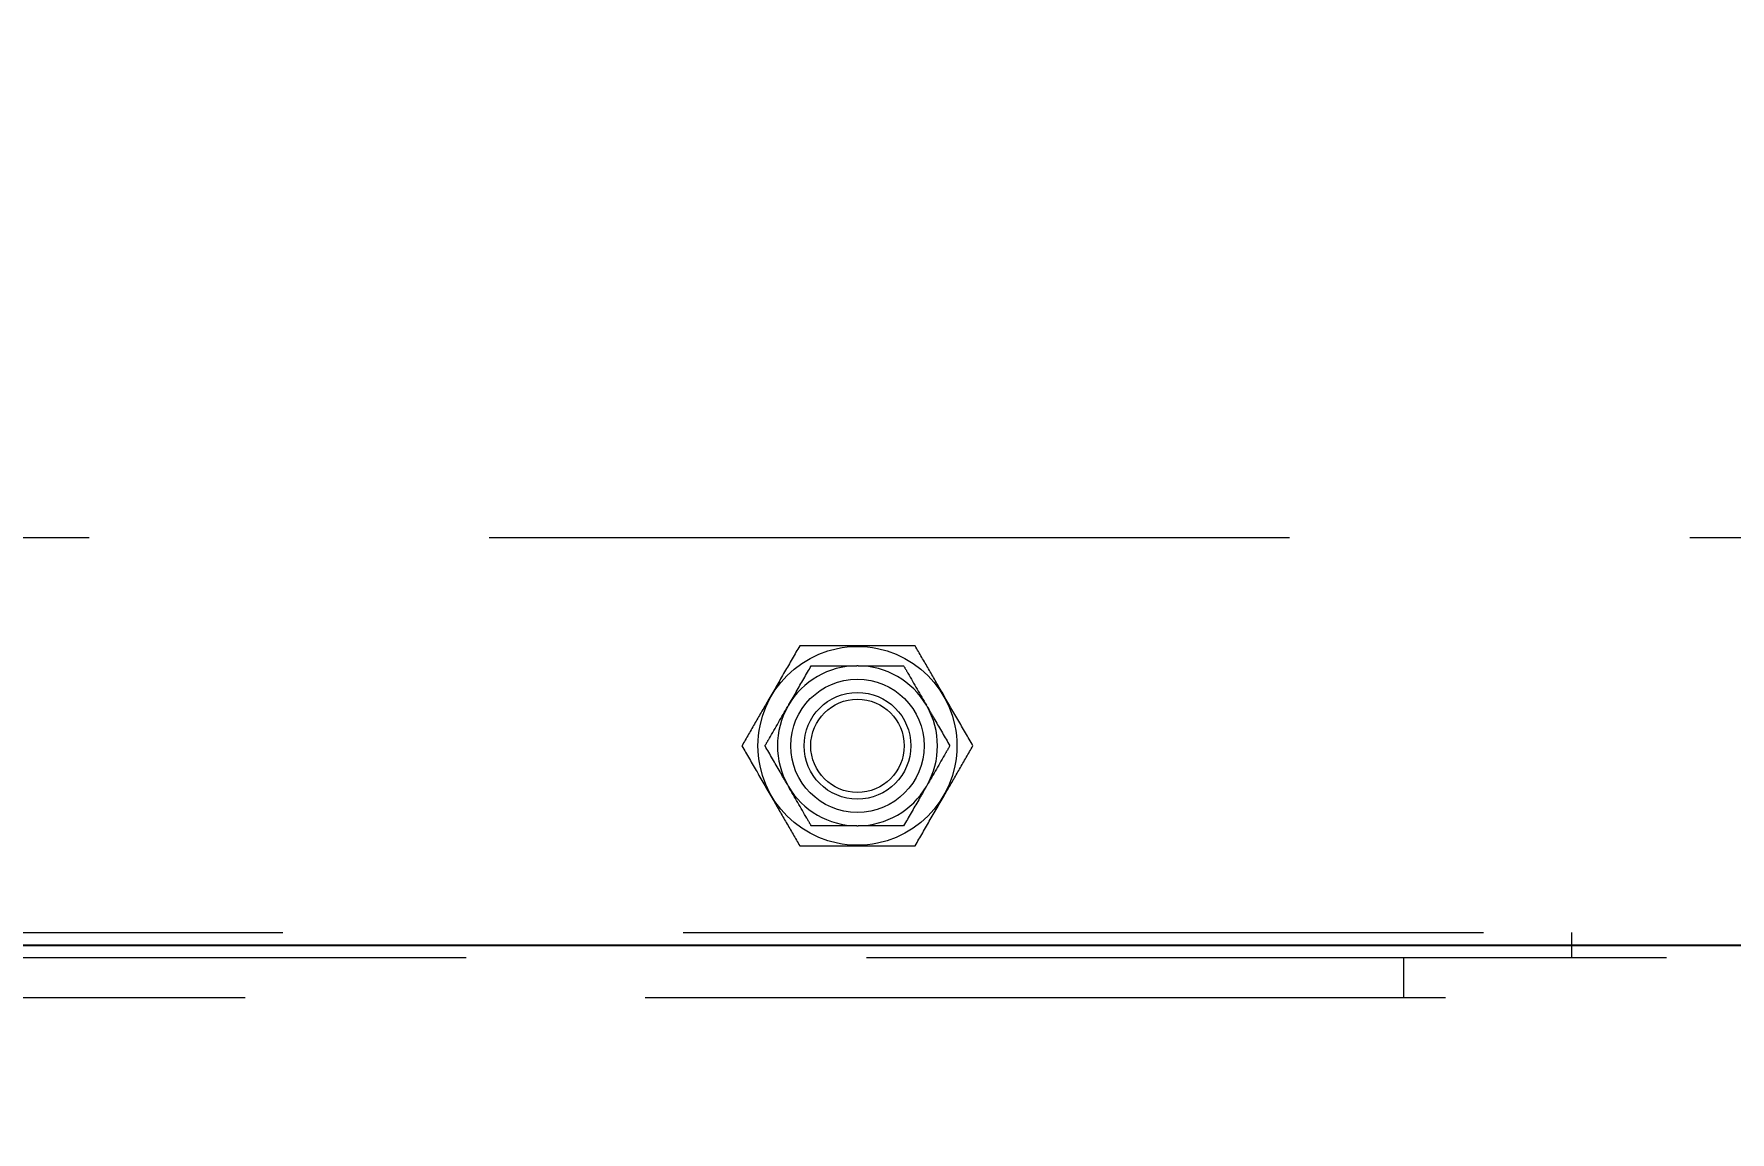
# Model space of a CAD drawing. Header units: millimetres. Extents: x 1293 to 41893, y 1011 to 26911.
# Drawn here: x 12004.4 to 12139, y 6409 to 6496.1 of the extents above; entities that cross this region are included whole.
import ezdxf

# ---------------------------------------------------------------- set-up
doc = ezdxf.new("R2010")
doc.units = ezdxf.units.MM
doc.header["$LTSCALE"] = 50
doc.linetypes.add('HIDDEN', pattern=[1.905, 1.27, -0.635])
doc.layers.add('CAPA_1', color=7, linetype='Continuous')
doc.styles.add('SLDTEXTSTYLE0', font='TXT', dxfattribs={"width": 0.75})
doc.dimstyles.new('SLDDIMSTYLE0', dxfattribs={"dimtxt": 100, "dimasz": 100, "dimexe": 0, "dimexo": 0.0625, "dimgap": 25, "dimtad": 2, "dimdec": 0, "dimlfac": 1.5, "dimrnd": 1e-09, "dimzin": 12, "dimdsep": 46, "dimtxsty": 'SLDTEXTSTYLE0', "dimsah": 1, "dimcen": 0.09, "dimadec": 0, "dimazin": 3, "dimtfac": 1, "dimtdec": 0, "dimtofl": 0, "dimtmove": 0, "dimatfit": 3, "dimfxl": 1, "dimfrac": 2, "dimtolj": 1, "dimtzin": 12, "dimarcsym": 0})

# ---------------------------------------------------------------- blocks, each defined once
blk = doc.blocks.new('_D_5')
at = {"layer": 'CAPA_1', "transparency": 16777216}
for p, q in [((11574.4, 7831.18), (17588.06, 7831.18)), ((17538.06, 7831.18), (17538.06, 4708.49)), ((16485.16, 4708.49), (17588.06, 4708.49))]:
    blk.add_line(p, q, dxfattribs=at)
for points in [[(17538.06, 7831.18), (17522.68, 7731.18), (17553.45, 7731.18)], [(17538.06, 4708.49), (17553.45, 4808.49), (17522.68, 4808.49)]]:
    blk.add_solid(points, dxfattribs=at)
at = {"layer": 'CAPA_1', "transparency": 16777216, "insert": (17409.15, 6122.06), "char_height": 100, "attachment_point": 1, "rotation": 90, "style": 'SLDTEXTSTYLE0'}
blk.add_mtext('4684', dxfattribs=at)
blk = doc.blocks.new('_D_15')
at = {"layer": 'CAPA_1', "transparency": 16777216}
for p, q in [((6530.12, 8742.38), (6530.12, 9415.65)), ((16745.16, 6492), (16745.16, 9415.65)), ((6530.12, 9365.65), (16745.16, 9365.65))]:
    blk.add_line(p, q, dxfattribs=at)
for points in [[(6530.12, 9365.65), (6630.12, 9350.26), (6630.12, 9381.03)], [(16745.16, 9365.65), (16645.16, 9381.03), (16645.16, 9350.26)]]:
    blk.add_solid(points, dxfattribs=at)
at = {"layer": 'CAPA_1', "transparency": 16777216, "insert": (11452.92, 9494.55), "char_height": 100, "attachment_point": 1, "style": 'SLDTEXTSTYLE0'}
blk.add_mtext('15323', dxfattribs=at)

msp = doc.modelspace()

# ---------------------------------------------------------------- linework, layer by layer
at = {"color": 1, "linetype": 'HIDDEN', "lineweight": 18}
for p, q in [((12199.2558603, 6456.1188715), (11828.7222326, 6456.1188715)), ((12069.7744976, 6445.9605382), (12069.6699676, 6445.9605382)), ((12064.2491038, 6442.830801), (12064.1968388, 6442.7402754)), ((12075.2476264, 6442.7402754), (12075.1953614, 6442.830801)), ((12064.1968388, 6436.480801), (12064.2491038, 6436.3902754)), ((12075.1953614, 6436.3902754), (12075.2476264, 6436.480801)), ((12069.6699676, 6433.2605382), (12069.7744976, 6433.2605382)), ((11865.3888993, 6424.7855382), (12126.3888993, 6424.7855382)), ((12126.3888993, 6424.7855382), (12126.3888993, 6422.7855382)), ((13753.1804871, 6422.7855382), (11114.4971537, 6422.7855382)), ((12113.0555659, 6422.7855382), (12113.0555659, 6419.6105382)), ((12497.3888993, 6419.6105382), (11828.7222326, 6419.6105382))]:
    msp.add_line(p, q, dxfattribs=at)
at = {"color": 7, "linetype": 'Continuous', "lineweight": 25}
msp.add_line((11730.6958163, 6423.7929069), (13055.031483, 6423.7929069), dxfattribs=at)
at = {"color": 1, "linetype": 'HIDDEN', "lineweight": 18}
for radius in [7.8901787, 5.2916667, 4.2333333, 3.7041667]:
    msp.add_circle((12069.7222326, 6439.6105382), radius, dxfattribs=at)
for start, end in [(90.471574246, 149.528425754), (30.471574246, 89.528425754), (150.471574246, 209.528425754), (330.471574246, 29.528425754), (210.471574246, 269.528425754), (270.471574246, 329.528425754)]:
    msp.add_arc((12069.7222326, 6439.6105382), 6.3502151, start, end, dxfattribs=at)
for points, knots in [([(12065.1434742, 6447.5480382), (12064.7452722, 6446.8595226), (12063.9402286, 6445.467553), (12062.7469991, 6443.4043862), (12061.6058719, 6441.4313076), (12060.9059859, 6440.2211619), (12060.5528326, 6439.6105382)], [0, 0, 0, 0, 0.264433571, 0.5346044925, 0.7651675047, 1, 1, 1, 1]), ([(12074.300991, 6447.5480382), (12073.9181579, 6447.5480382), (12072.7883878, 6447.5480382), (12070.8430761, 6447.5480382), (12068.1246716, 6447.5480382), (12066.2474817, 6447.5480382), (12065.1434742, 6447.5480382)], [0, 0, 0, 0, 0.1281443788, 0.3781639842, 0.6342876167, 1, 1, 1, 1]), ([(12078.8916326, 6439.6105382), (12078.4932354, 6440.2993914), (12077.6878108, 6441.6920197), (12076.4943835, 6443.7555285), (12075.3534343, 6445.7282993), (12074.6539465, 6446.9377566), (12074.300991, 6447.5480382)], [0, 0, 0, 0, 0.2646037157, 0.5349392798, 0.7653344448, 1, 1, 1, 1]), ([(12064.2491038, 6442.830801), (12064.4542221, 6443.1860764), (12065.0661645, 6444.2459917), (12065.660764, 6445.2758682), (12066.0560584, 6445.9605382)], [0, 0, 0, 0, 0.3351922062, 1, 1, 1, 1]), ([(12066.0560584, 6445.9605382), (12066.4807323, 6445.9605382), (12067.6617104, 6445.9605382), (12068.8859552, 6445.9605382), (12069.6699676, 6445.9605382)], [0, 0, 0, 0, 0.3595950484, 1, 1, 1, 1]), ([(12069.7744976, 6445.9605382), (12070.3983982, 6445.9605382), (12071.6228863, 6445.9605382), (12072.8074174, 6445.9605382), (12073.3884068, 6445.9605382)], [0, 0, 0, 0, 0.5095195514, 1, 1, 1, 1]), ([(12073.3884068, 6445.9605382), (12073.5026563, 6445.7626523), (12074.0909283, 6444.7437353), (12074.7025356, 6443.6844004), (12075.1953614, 6442.830801)], [0, 0, 0, 0, 0.1942119601, 1, 1, 1, 1]), ([(12062.3898842, 6439.6105382), (12062.5041336, 6439.808424), (12063.0924056, 6440.827341), (12063.7040129, 6441.8866759), (12064.1968388, 6442.7402754)], [0, 0, 0, 0, 0.1942119601, 1, 1, 1, 1]), ([(12075.2476264, 6442.7402754), (12075.4527447, 6442.385), (12076.0646872, 6441.3250846), (12076.6592866, 6440.2952081), (12077.054581, 6439.6105382)], [0, 0, 0, 0, 0.3351922062, 1, 1, 1, 1]), ([(12060.5528326, 6439.6105382), (12060.9512298, 6438.921685), (12061.7566544, 6437.5290566), (12062.9500817, 6435.4655478), (12064.0910309, 6433.492777), (12064.7905187, 6432.2833197), (12065.1434742, 6431.6730382)], [0, 0, 0, 0, 0.2646037157, 0.5349392798, 0.7653344448, 1, 1, 1, 1]), ([(12064.1968388, 6436.480801), (12063.9917205, 6436.8360764), (12063.379778, 6437.8959917), (12062.7851786, 6438.9258682), (12062.3898842, 6439.6105382)], [0, 0, 0, 0, 0.3351922062, 1, 1, 1, 1]), ([(12074.300991, 6431.6730382), (12074.699193, 6432.3615537), (12075.5042366, 6433.7535234), (12076.6974661, 6435.8166902), (12077.8385933, 6437.7897688), (12078.5384793, 6438.9999145), (12078.8916326, 6439.6105382)], [0, 0, 0, 0, 0.264433571, 0.5346044925, 0.7651675047, 1, 1, 1, 1]), ([(12077.054581, 6439.6105382), (12076.9403316, 6439.4126523), (12076.3520596, 6438.3937353), (12075.7404523, 6437.3344004), (12075.2476264, 6436.480801)], [0, 0, 0, 0, 0.1942119601, 1, 1, 1, 1]), ([(12066.0560584, 6433.2605382), (12065.9418089, 6433.458424), (12065.3535369, 6434.477341), (12064.7419296, 6435.5366759), (12064.2491038, 6436.3902754)], [0, 0, 0, 0, 0.19421196006, 1, 1, 1, 1]), ([(12075.1953614, 6436.3902754), (12074.9902431, 6436.035), (12074.3783007, 6434.9750846), (12073.7837012, 6433.9452081), (12073.3884068, 6433.2605382)], [0, 0, 0, 0, 0.3351922062, 1, 1, 1, 1]), ([(12069.6699676, 6433.2605382), (12069.046067, 6433.2605382), (12067.8215789, 6433.2605382), (12066.6370478, 6433.2605382), (12066.0560584, 6433.2605382)], [0, 0, 0, 0, 0.5095195514, 1, 1, 1, 1]), ([(12073.3884068, 6433.2605382), (12072.9637329, 6433.2605382), (12071.7827548, 6433.2605382), (12070.55851, 6433.2605382), (12069.7744976, 6433.2605382)], [0, 0, 0, 0, 0.3595950484, 1, 1, 1, 1]), ([(12065.1434742, 6431.6730382), (12066.2474845, 6431.6730382), (12068.1053054, 6431.6730382), (12070.8228035, 6431.6730382), (12072.7692269, 6431.6730382), (12073.9181641, 6431.6730382), (12074.300991, 6431.6730382)], [0, 0, 0, 0, 0.3657108626, 0.6154157302, 0.871856154, 1, 1, 1, 1])]:
    msp.add_open_spline(points, degree=3, knots=knots, dxfattribs=at)

# ---------------------------------------------------------------- dimensions: what is measured, and where the dimension line sits
at = {"layer": 'CAPA_1'}
dim = msp.add_linear_dim(base=(16745.1618891, 9365.6463094), p1=(6530.1246702, 8678.8772747), p2=(16745.1618891, 6428.5014528), dimstyle='SLDDIMSTYLE0', dxfattribs=at)
dim.commit()
dim.dimension.update_dxf_attribs({"geometry": '_D_15', "text_midpoint": (11637.6432797, 9365.6463094), "dimtype": 160})
dim = msp.add_linear_dim(base=(17538.0605071, 4708.4929069), p1=(11510.8968592, 7831.1769069), p2=(16421.6646746, 4708.4929069), angle=90, dimstyle='SLDDIMSTYLE0', dxfattribs=at)
dim.commit()
dim.dimension.update_dxf_attribs({"geometry": '_D_5', "text_midpoint": (17538.0605071, 6269.8349069), "dimtype": 160})

doc.saveas('drawing.dxf')
